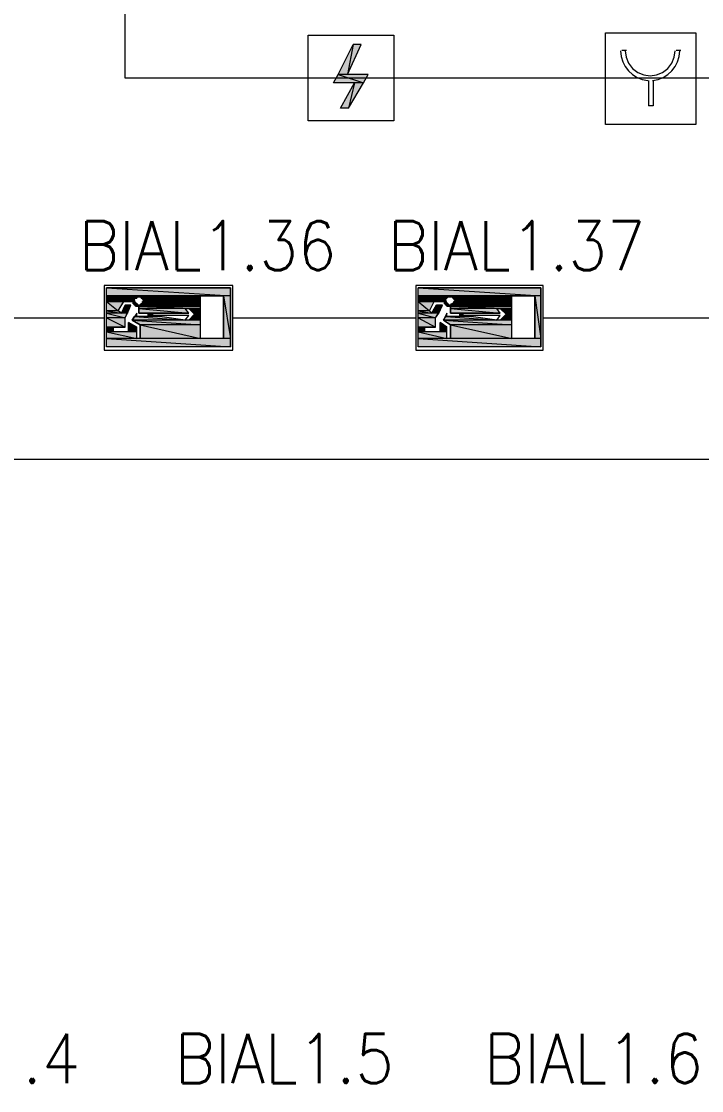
# Model space of a CAD drawing. Header units: millimetres. Extents: x 0 to 420, y 0 to 297.
# Drawn here: x 97.05 to 121.92, y 170.84 to 209.93 of the extents above; entities that cross this region are included whole.
import ezdxf

# ---------------------------------------------------------------- set-up
doc = ezdxf.new("R2010")
doc.units = ezdxf.units.MM
doc.styles.get("Standard").update_dxf_attribs({"font": 'STANDARD'})

msp = doc.modelspace()

# ---------------------------------------------------------------- hatches: boundary and pattern name
h = msp.add_hatch(color=1)
h.paths.add_polyline_path([(109.474001, 209.084332), (109.177668, 209.084332), (108.966001, 207.983666)], flags=0)
h.paths.add_polyline_path([(109.177668, 209.084332), (108.966001, 207.983666), (108.627335, 207.983666)], flags=0)
h = msp.add_hatch(color=1)
h.paths.add_polyline_path([(109.728001, 207.983666), (108.627335, 207.983666), (109.558668, 207.687333)], flags=0)
h.paths.add_polyline_path([(108.627335, 207.983666), (109.558668, 207.687333), (108.458001, 207.687333)], flags=0)
h = msp.add_hatch(color=1)
h.paths.add_polyline_path([(109.558668, 207.687333), (109.220001, 207.687333), (109.008335, 206.755999)], flags=0)
h.paths.add_polyline_path([(109.220001, 207.687333), (109.008335, 206.755999), (108.712001, 206.755999)], flags=0)
h = msp.add_hatch(color=82)
h.paths.add_polyline_path([(104.690335, 200.194333), (100.160668, 200.194333), (104.690335, 199.897999)], flags=0)
h.paths.add_polyline_path([(100.160668, 200.194333), (104.690335, 199.897999), (100.160668, 199.897999)], flags=0)
h = msp.add_hatch(color=82)
h.paths.add_polyline_path([(116.035668, 200.194333), (111.548335, 200.194333), (116.035668, 199.897999)], flags=0)
h.paths.add_polyline_path([(111.548335, 200.194333), (116.035668, 199.897999), (111.548335, 199.897999)], flags=0)
h = msp.add_hatch(color=82)
h.paths.add_polyline_path([(100.160668, 199.897999), (103.589668, 199.897999)], flags=0)
h.paths.add_polyline_path([(103.589668, 199.897999), (100.160668, 199.897999)], flags=0)
h = msp.add_hatch(color=82)
h.paths.add_polyline_path([(101.261335, 199.897999), (100.160668, 199.897999), (101.261335, 199.855666)], flags=0)
h.paths.add_polyline_path([(100.160668, 199.897999), (101.261335, 199.855666), (100.160668, 199.855666)], flags=0)
h = msp.add_hatch(color=82)
h.paths.add_polyline_path([(101.261335, 199.855666), (100.160668, 199.855666), (101.176668, 199.813333)], flags=0)
h.paths.add_polyline_path([(100.160668, 199.855666), (101.176668, 199.813333), (100.160668, 199.813333)], flags=0)
h = msp.add_hatch(color=82)
h.paths.add_polyline_path([(101.176668, 199.813333), (100.160668, 199.813333), (101.176668, 199.770999)], flags=0)
h.paths.add_polyline_path([(100.160668, 199.813333), (101.176668, 199.770999), (100.160668, 199.770999)], flags=0)
for points in [[(101.303668, 199.855666), (101.346001, 199.855666), (101.261335, 199.855666)], [(101.261335, 199.855666), (101.261335, 199.813333)], [(101.303668, 199.897999), (101.303668, 199.855666)], [(101.346001, 199.897999), (101.346001, 199.855666)], [(101.430668, 199.813333), (101.473001, 199.813333)], [(112.606668, 199.855666), (112.649001, 199.855666), (112.606668, 199.813333)], [(112.649001, 199.897999), (112.691335, 199.855666), (112.649001, 199.855666)], [(112.649001, 199.855666), (112.691335, 199.855666)], [(112.691335, 199.897999), (112.733668, 199.897999), (112.733668, 199.855666)], [(112.818335, 199.813333), (112.860668, 199.813333)], [(101.176668, 199.728666), (101.176668, 199.686333)], [(101.176668, 199.686333), (101.219001, 199.643999), (101.176668, 199.643999)], [(101.176668, 199.643999), (101.219001, 199.643999)], [(101.219001, 199.643999), (101.261335, 199.601666), (101.219001, 199.601666)], [(101.261335, 199.601666), (101.303668, 199.559333), (101.261335, 199.559333)], [(101.346001, 199.559333), (101.388335, 199.559333)], [(101.473001, 199.643999), (101.473001, 199.601666), (101.430668, 199.601666)], [(112.564335, 199.728666), (112.564335, 199.686333)], [(112.564335, 199.686333), (112.606668, 199.643999), (112.564335, 199.643999)], [(112.564335, 199.643999), (112.606668, 199.643999)], [(112.606668, 199.643999), (112.606668, 199.601666)], [(112.649001, 199.601666), (112.649001, 199.559333)], [(112.818335, 199.643999), (112.818335, 199.601666)], [(100.965001, 198.924333), (101.092001, 198.839666), (100.965001, 198.839666)], [(112.352668, 198.924333), (112.479668, 198.839666), (112.352668, 198.839666)]]:
    msp.add_hatch(color=82).paths.add_polyline_path(points, flags=0)
h = msp.add_hatch(color=82)
h.paths.add_polyline_path([(103.589668, 199.897999), (101.430668, 199.897999), (103.589668, 199.855666)], flags=0)
h.paths.add_polyline_path([(101.430668, 199.897999), (103.589668, 199.855666), (101.430668, 199.855666)], flags=0)
h = msp.add_hatch(color=82)
h.paths.add_polyline_path([(101.473001, 199.855666), (101.430668, 199.855666), (101.473001, 199.813333)], flags=0)
h.paths.add_polyline_path([(101.430668, 199.855666), (101.473001, 199.813333), (101.430668, 199.813333)], flags=0)
h = msp.add_hatch(color=82)
h.paths.add_polyline_path([(101.473001, 199.855666), (103.589668, 199.855666)], flags=0)
h.paths.add_polyline_path([(103.589668, 199.855666), (101.473001, 199.855666)], flags=0)
h = msp.add_hatch(color=82)
h.paths.add_polyline_path([(103.589668, 199.855666), (101.473001, 199.855666), (103.589668, 199.813333)], flags=0)
h.paths.add_polyline_path([(101.473001, 199.855666), (103.589668, 199.813333), (101.515335, 199.813333)], flags=0)
h = msp.add_hatch(color=82)
h.paths.add_polyline_path([(101.473001, 199.813333), (101.515335, 199.770999), (101.473001, 199.770999)], flags=0)
h.paths.add_polyline_path([(101.515335, 199.770999), (101.473001, 199.770999), (101.515335, 199.728666)], flags=0)
h = msp.add_hatch(color=82)
h.paths.add_polyline_path([(103.589668, 199.813333), (101.515335, 199.813333), (103.589668, 199.770999)], flags=0)
h.paths.add_polyline_path([(101.515335, 199.813333), (103.589668, 199.770999), (101.515335, 199.770999)], flags=0)
h = msp.add_hatch(color=82)
h.paths.add_polyline_path([(104.690335, 199.897999), (104.436335, 199.897999), (104.690335, 198.331666)], flags=0)
h.paths.add_polyline_path([(104.436335, 199.897999), (104.690335, 198.331666), (104.436335, 198.331666)], flags=0)
h = msp.add_hatch(color=82)
h.paths.add_polyline_path([(111.548335, 199.897999), (114.977335, 199.897999)], flags=0)
h.paths.add_polyline_path([(114.977335, 199.897999), (111.548335, 199.897999)], flags=0)
h = msp.add_hatch(color=82)
h.paths.add_polyline_path([(112.649001, 199.897999), (111.548335, 199.897999), (112.606668, 199.855666)], flags=0)
h.paths.add_polyline_path([(111.548335, 199.897999), (112.606668, 199.855666), (111.548335, 199.855666)], flags=0)
h = msp.add_hatch(color=82)
h.paths.add_polyline_path([(112.606668, 199.855666), (111.548335, 199.855666), (112.564335, 199.813333)], flags=0)
h.paths.add_polyline_path([(111.548335, 199.855666), (112.564335, 199.813333), (111.548335, 199.813333)], flags=0)
h = msp.add_hatch(color=82)
h.paths.add_polyline_path([(112.564335, 199.813333), (111.548335, 199.813333), (112.564335, 199.770999)], flags=0)
h.paths.add_polyline_path([(111.548335, 199.813333), (112.564335, 199.770999), (111.548335, 199.770999)], flags=0)
h = msp.add_hatch(color=82)
h.paths.add_polyline_path([(114.977335, 199.897999), (112.776001, 199.897999), (114.977335, 199.855666)], flags=0)
h.paths.add_polyline_path([(112.776001, 199.897999), (114.977335, 199.855666), (112.776001, 199.855666)], flags=0)
h = msp.add_hatch(color=82)
h.paths.add_polyline_path([(112.818335, 199.855666), (114.977335, 199.855666)], flags=0)
h.paths.add_polyline_path([(114.977335, 199.855666), (112.818335, 199.855666)], flags=0)
h = msp.add_hatch(color=82)
h.paths.add_polyline_path([(114.977335, 199.855666), (112.818335, 199.855666), (114.977335, 199.813333)], flags=0)
h.paths.add_polyline_path([(112.818335, 199.855666), (114.977335, 199.813333), (112.903001, 199.813333)], flags=0)
h = msp.add_hatch(color=82)
h.paths.add_polyline_path([(112.818335, 199.855666), (112.818335, 199.813333)], flags=0)
h.paths.add_polyline_path([(112.818335, 199.813333), (112.818335, 199.855666)], flags=0)
h = msp.add_hatch(color=82)
h.paths.add_polyline_path([(112.860668, 199.813333), (112.903001, 199.770999), (112.860668, 199.770999)], flags=0)
h.paths.add_polyline_path([(112.903001, 199.770999), (112.860668, 199.770999), (112.903001, 199.728666)], flags=0)
h = msp.add_hatch(color=82)
h.paths.add_polyline_path([(114.977335, 199.813333), (112.903001, 199.813333), (114.977335, 199.770999)], flags=0)
h.paths.add_polyline_path([(112.903001, 199.813333), (114.977335, 199.770999), (112.903001, 199.770999)], flags=0)
h = msp.add_hatch(color=82)
h.paths.add_polyline_path([(116.035668, 199.897999), (115.824001, 199.897999), (116.035668, 198.331666)], flags=0)
h.paths.add_polyline_path([(115.824001, 199.897999), (116.035668, 198.331666), (115.824001, 198.331666)], flags=0)
h = msp.add_hatch(color=82)
h.paths.add_polyline_path([(101.176668, 199.770999), (100.160668, 199.770999), (101.176668, 199.728666)], flags=0)
h.paths.add_polyline_path([(100.160668, 199.770999), (101.176668, 199.728666), (100.160668, 199.728666)], flags=0)
h = msp.add_hatch(color=82)
h.paths.add_polyline_path([(100.160668, 199.728666), (101.176668, 199.728666)], flags=0)
h.paths.add_polyline_path([(101.176668, 199.728666), (100.160668, 199.728666)], flags=0)
h = msp.add_hatch(color=82)
h.paths.add_polyline_path([(101.176668, 199.728666), (100.160668, 199.728666), (101.176668, 199.686333)], flags=0)
h.paths.add_polyline_path([(100.160668, 199.728666), (101.176668, 199.686333), (100.160668, 199.686333)], flags=0)
h = msp.add_hatch(color=82)
h.paths.add_polyline_path([(100.160668, 199.686333), (101.176668, 199.686333)], flags=0)
h.paths.add_polyline_path([(101.176668, 199.686333), (100.160668, 199.686333)], flags=0)
h = msp.add_hatch(color=82)
h.paths.add_polyline_path([(100.795668, 199.686333), (100.160668, 199.686333), (100.584001, 199.347666)], flags=0)
h.paths.add_polyline_path([(100.160668, 199.686333), (100.584001, 199.347666), (100.160668, 199.347666)], flags=0)
h = msp.add_hatch(color=82)
h.paths.add_polyline_path([(101.049668, 199.559333), (100.838001, 199.559333), (100.922668, 199.262999)], flags=0)
h.paths.add_polyline_path([(100.838001, 199.559333), (100.922668, 199.262999), (100.711001, 199.262999)], flags=0)
h = msp.add_hatch(color=82)
h.paths.add_polyline_path([(101.176668, 199.686333), (101.134335, 199.686333), (101.176668, 199.643999)], flags=0)
h.paths.add_polyline_path([(101.134335, 199.686333), (101.176668, 199.643999), (101.134335, 199.643999)], flags=0)
h = msp.add_hatch(color=82)
h.paths.add_polyline_path([(101.176668, 199.643999), (101.134335, 199.643999), (101.176668, 199.601666)], flags=0)
h.paths.add_polyline_path([(101.134335, 199.643999), (101.176668, 199.601666), (101.134335, 199.601666)], flags=0)
h = msp.add_hatch(color=82)
h.paths.add_polyline_path([(101.219001, 199.601666), (101.134335, 199.601666), (101.261335, 199.601666)], flags=0)
h.paths.add_polyline_path([(101.134335, 199.601666), (101.261335, 199.601666), (101.176668, 199.601666)], flags=0)
h = msp.add_hatch(color=82)
h.paths.add_polyline_path([(101.261335, 199.601666), (101.176668, 199.601666), (101.261335, 199.559333)], flags=0)
h.paths.add_polyline_path([(101.176668, 199.601666), (101.261335, 199.559333), (101.176668, 199.559333)], flags=0)
h = msp.add_hatch(color=82)
h.paths.add_polyline_path([(101.176668, 199.559333), (101.303668, 199.559333)], flags=0)
h.paths.add_polyline_path([(101.303668, 199.559333), (101.176668, 199.559333)], flags=0)
h = msp.add_hatch(color=82)
h.paths.add_polyline_path([(101.388335, 199.559333), (101.219001, 199.559333), (101.388335, 199.516999)], flags=0)
h.paths.add_polyline_path([(101.219001, 199.559333), (101.388335, 199.516999), (101.219001, 199.516999)], flags=0)
h = msp.add_hatch(color=82)
h.paths.add_polyline_path([(103.589668, 199.516999), (101.261335, 199.516999)], flags=0)
h.paths.add_polyline_path([(101.261335, 199.516999), (103.589668, 199.516999), (101.303668, 199.516999)], flags=0)
h = msp.add_hatch(color=82)
h.paths.add_polyline_path([(103.589668, 199.516999), (101.346001, 199.516999), (103.589668, 199.432333)], flags=0)
h.paths.add_polyline_path([(101.346001, 199.516999), (103.589668, 199.432333), (101.346001, 199.432333)], flags=0)
h = msp.add_hatch(color=82)
h.paths.add_polyline_path([(103.039335, 199.432333), (101.346001, 199.432333), (103.166335, 199.262999)], flags=0)
h.paths.add_polyline_path([(101.346001, 199.432333), (103.166335, 199.262999), (101.346001, 199.262999)], flags=0)
h = msp.add_hatch(color=82)
h.paths.add_polyline_path([(101.430668, 199.559333), (101.430668, 199.601666)], flags=0)
h.paths.add_polyline_path([(101.430668, 199.601666), (101.430668, 199.559333), (101.388335, 199.559333)], flags=0)
h = msp.add_hatch(color=82)
h.paths.add_polyline_path([(103.589668, 199.559333), (101.430668, 199.559333), (103.589668, 199.516999)], flags=0)
h.paths.add_polyline_path([(101.430668, 199.559333), (103.589668, 199.516999), (101.388335, 199.516999)], flags=0)
h = msp.add_hatch(color=82)
h.paths.add_polyline_path([(101.430668, 199.601666), (101.473001, 199.601666)], flags=0)
h.paths.add_polyline_path([(101.473001, 199.601666), (101.430668, 199.601666)], flags=0)
h = msp.add_hatch(color=82)
h.paths.add_polyline_path([(103.589668, 199.601666), (101.473001, 199.601666), (103.589668, 199.559333)], flags=0)
h.paths.add_polyline_path([(101.473001, 199.601666), (103.589668, 199.559333), (101.430668, 199.559333)], flags=0)
h = msp.add_hatch(color=82)
h.paths.add_polyline_path([(101.515335, 199.686333), (101.473001, 199.686333), (101.515335, 199.643999)], flags=0)
h.paths.add_polyline_path([(101.473001, 199.686333), (101.515335, 199.643999), (101.473001, 199.643999)], flags=0)
h = msp.add_hatch(color=82)
h.paths.add_polyline_path([(103.589668, 199.601666), (101.515335, 199.601666)], flags=0)
h.paths.add_polyline_path([(101.515335, 199.601666), (103.589668, 199.601666), (101.473001, 199.601666)], flags=0)
h = msp.add_hatch(color=82)
h.paths.add_polyline_path([(103.589668, 199.770999), (101.515335, 199.770999), (103.589668, 199.728666)], flags=0)
h.paths.add_polyline_path([(101.515335, 199.770999), (103.589668, 199.728666), (101.515335, 199.728666)], flags=0)
h = msp.add_hatch(color=82)
h.paths.add_polyline_path([(101.515335, 199.728666), (103.589668, 199.728666)], flags=0)
h.paths.add_polyline_path([(103.589668, 199.728666), (101.515335, 199.728666)], flags=0)
h = msp.add_hatch(color=82)
h.paths.add_polyline_path([(103.589668, 199.728666), (101.515335, 199.728666), (103.589668, 199.686333)], flags=0)
h.paths.add_polyline_path([(101.515335, 199.728666), (103.589668, 199.686333), (101.515335, 199.686333)], flags=0)
h = msp.add_hatch(color=82)
h.paths.add_polyline_path([(101.515335, 199.686333), (103.589668, 199.686333)], flags=0)
h.paths.add_polyline_path([(103.589668, 199.686333), (101.515335, 199.686333)], flags=0)
h = msp.add_hatch(color=82)
h.paths.add_polyline_path([(103.589668, 199.686333), (101.515335, 199.686333), (103.589668, 199.643999)], flags=0)
h.paths.add_polyline_path([(101.515335, 199.686333), (103.589668, 199.643999), (101.515335, 199.643999)], flags=0)
h = msp.add_hatch(color=82)
h.paths.add_polyline_path([(103.589668, 199.643999), (101.515335, 199.643999), (103.589668, 199.601666)], flags=0)
h.paths.add_polyline_path([(101.515335, 199.643999), (103.589668, 199.601666), (101.515335, 199.601666)], flags=0)
h = msp.add_hatch(color=82)
h.paths.add_polyline_path([(103.589668, 199.432333), (103.166335, 199.432333), (103.589668, 199.220666)], flags=0)
h.paths.add_polyline_path([(103.166335, 199.432333), (103.589668, 199.220666), (103.378001, 199.220666)], flags=0)
h = msp.add_hatch(color=82)
h.paths.add_polyline_path([(112.564335, 199.770999), (111.548335, 199.770999), (112.564335, 199.728666)], flags=0)
h.paths.add_polyline_path([(111.548335, 199.770999), (112.564335, 199.728666), (111.548335, 199.728666)], flags=0)
h = msp.add_hatch(color=82)
h.paths.add_polyline_path([(111.548335, 199.728666), (112.564335, 199.728666)], flags=0)
h.paths.add_polyline_path([(112.564335, 199.728666), (111.548335, 199.728666)], flags=0)
h = msp.add_hatch(color=82)
h.paths.add_polyline_path([(112.564335, 199.728666), (111.548335, 199.728666), (112.564335, 199.686333)], flags=0)
h.paths.add_polyline_path([(111.548335, 199.728666), (112.564335, 199.686333), (111.548335, 199.686333)], flags=0)
h = msp.add_hatch(color=82)
h.paths.add_polyline_path([(111.548335, 199.686333), (112.564335, 199.686333)], flags=0)
h.paths.add_polyline_path([(112.564335, 199.686333), (111.548335, 199.686333)], flags=0)
h = msp.add_hatch(color=82)
h.paths.add_polyline_path([(112.141001, 199.686333), (111.548335, 199.686333), (111.971668, 199.347666)], flags=0)
h.paths.add_polyline_path([(111.548335, 199.686333), (111.971668, 199.347666), (111.548335, 199.347666)], flags=0)
h = msp.add_hatch(color=82)
h.paths.add_polyline_path([(112.437335, 199.559333), (112.225668, 199.559333), (112.310335, 199.262999)], flags=0)
h.paths.add_polyline_path([(112.225668, 199.559333), (112.310335, 199.262999), (112.056335, 199.262999)], flags=0)
h = msp.add_hatch(color=82)
h.paths.add_polyline_path([(112.564335, 199.686333), (112.522001, 199.686333), (112.564335, 199.643999)], flags=0)
h.paths.add_polyline_path([(112.522001, 199.686333), (112.564335, 199.643999), (112.522001, 199.643999)], flags=0)
h = msp.add_hatch(color=82)
h.paths.add_polyline_path([(112.564335, 199.643999), (112.522001, 199.643999), (112.564335, 199.601666)], flags=0)
h.paths.add_polyline_path([(112.522001, 199.643999), (112.564335, 199.601666), (112.522001, 199.601666)], flags=0)
h = msp.add_hatch(color=82)
h.paths.add_polyline_path([(112.606668, 199.601666), (112.522001, 199.601666)], flags=0)
h.paths.add_polyline_path([(112.522001, 199.601666), (112.606668, 199.601666), (112.564335, 199.601666)], flags=0)
h = msp.add_hatch(color=82)
h.paths.add_polyline_path([(112.606668, 199.601666), (112.564335, 199.601666), (112.649001, 199.559333)], flags=0)
h.paths.add_polyline_path([(112.564335, 199.601666), (112.649001, 199.559333), (112.564335, 199.559333)], flags=0)
h = msp.add_hatch(color=82)
h.paths.add_polyline_path([(112.564335, 199.559333), (112.649001, 199.559333)], flags=0)
h.paths.add_polyline_path([(112.649001, 199.559333), (112.564335, 199.559333)], flags=0)
h = msp.add_hatch(color=82)
h.paths.add_polyline_path([(112.776001, 199.559333), (112.606668, 199.559333), (112.776001, 199.516999)], flags=0)
h.paths.add_polyline_path([(112.606668, 199.559333), (112.776001, 199.516999), (112.606668, 199.516999)], flags=0)
h = msp.add_hatch(color=82)
h.paths.add_polyline_path([(112.649001, 199.516999), (114.977335, 199.516999)], flags=0)
h.paths.add_polyline_path([(114.977335, 199.516999), (112.649001, 199.516999)], flags=0)
h = msp.add_hatch(color=82)
h.paths.add_polyline_path([(112.691335, 199.559333), (112.733668, 199.559333)], flags=0)
h.paths.add_polyline_path([(112.733668, 199.559333), (112.691335, 199.559333)], flags=0)
h = msp.add_hatch(color=82)
h.paths.add_polyline_path([(112.818335, 199.601666), (112.776001, 199.601666), (112.776001, 199.559333)], flags=0)
h.paths.add_polyline_path([(112.776001, 199.601666), (112.776001, 199.559333), (112.733668, 199.559333)], flags=0)
h = msp.add_hatch(color=82)
h.paths.add_polyline_path([(114.977335, 199.516999), (112.733668, 199.516999), (114.977335, 199.432333)], flags=0)
h.paths.add_polyline_path([(112.733668, 199.516999), (114.977335, 199.432333), (112.733668, 199.432333)], flags=0)
h = msp.add_hatch(color=82)
h.paths.add_polyline_path([(114.427001, 199.432333), (112.733668, 199.432333), (114.554001, 199.262999)], flags=0)
h.paths.add_polyline_path([(112.733668, 199.432333), (114.554001, 199.262999), (112.733668, 199.262999)], flags=0)
h = msp.add_hatch(color=82)
h.paths.add_polyline_path([(114.977335, 199.559333), (112.776001, 199.559333), (114.977335, 199.516999)], flags=0)
h.paths.add_polyline_path([(112.776001, 199.559333), (114.977335, 199.516999), (112.776001, 199.516999)], flags=0)
h = msp.add_hatch(color=82)
h.paths.add_polyline_path([(114.977335, 199.601666), (112.903001, 199.601666)], flags=0)
h.paths.add_polyline_path([(112.903001, 199.601666), (114.977335, 199.601666), (112.818335, 199.601666)], flags=0)
h = msp.add_hatch(color=82)
h.paths.add_polyline_path([(114.977335, 199.601666), (112.818335, 199.601666), (114.977335, 199.559333)], flags=0)
h.paths.add_polyline_path([(112.818335, 199.601666), (114.977335, 199.559333), (112.818335, 199.559333)], flags=0)
h = msp.add_hatch(color=82)
h.paths.add_polyline_path([(112.903001, 199.686333), (112.860668, 199.686333), (112.903001, 199.643999)], flags=0)
h.paths.add_polyline_path([(112.860668, 199.686333), (112.903001, 199.643999), (112.860668, 199.643999)], flags=0)
h = msp.add_hatch(color=82)
h.paths.add_polyline_path([(114.977335, 199.770999), (112.903001, 199.770999), (114.977335, 199.728666)], flags=0)
h.paths.add_polyline_path([(112.903001, 199.770999), (114.977335, 199.728666), (112.903001, 199.728666)], flags=0)
h = msp.add_hatch(color=82)
h.paths.add_polyline_path([(112.903001, 199.728666), (114.977335, 199.728666)], flags=0)
h.paths.add_polyline_path([(114.977335, 199.728666), (112.903001, 199.728666)], flags=0)
h = msp.add_hatch(color=82)
h.paths.add_polyline_path([(114.977335, 199.728666), (112.903001, 199.728666), (114.977335, 199.686333)], flags=0)
h.paths.add_polyline_path([(112.903001, 199.728666), (114.977335, 199.686333), (112.903001, 199.686333)], flags=0)
h = msp.add_hatch(color=82)
h.paths.add_polyline_path([(112.903001, 199.686333), (114.977335, 199.686333)], flags=0)
h.paths.add_polyline_path([(114.977335, 199.686333), (112.903001, 199.686333)], flags=0)
h = msp.add_hatch(color=82)
h.paths.add_polyline_path([(114.977335, 199.686333), (112.903001, 199.686333), (114.977335, 199.643999)], flags=0)
h.paths.add_polyline_path([(112.903001, 199.686333), (114.977335, 199.643999), (112.903001, 199.643999)], flags=0)
h = msp.add_hatch(color=82)
h.paths.add_polyline_path([(114.977335, 199.643999), (112.903001, 199.643999), (114.977335, 199.601666)], flags=0)
h.paths.add_polyline_path([(112.903001, 199.643999), (114.977335, 199.601666), (112.903001, 199.601666)], flags=0)
h = msp.add_hatch(color=82)
h.paths.add_polyline_path([(114.977335, 199.432333), (114.554001, 199.432333), (114.977335, 199.220666)], flags=0)
h.paths.add_polyline_path([(114.554001, 199.432333), (114.977335, 199.220666), (114.765668, 199.220666)], flags=0)
h = msp.add_hatch(color=82)
h.paths.add_polyline_path([(100.584001, 199.347666), (100.160668, 199.347666), (100.711001, 199.262999)], flags=0)
h.paths.add_polyline_path([(100.160668, 199.347666), (100.711001, 199.262999), (100.160668, 199.262999)], flags=0)
h = msp.add_hatch(color=82)
h.paths.add_polyline_path([(100.922668, 199.262999), (100.160668, 199.262999), (100.838001, 199.093666)], flags=0)
h.paths.add_polyline_path([(100.160668, 199.262999), (100.838001, 199.093666), (100.160668, 199.093666)], flags=0)
h = msp.add_hatch(color=82)
h.paths.add_polyline_path([(100.838001, 199.093666), (100.160668, 199.093666), (100.838001, 198.754999)], flags=0)
h.paths.add_polyline_path([(100.160668, 199.093666), (100.838001, 198.754999), (100.160668, 198.754999)], flags=0)
h = msp.add_hatch(color=82)
h.paths.add_polyline_path([(102.108001, 199.135999), (101.176668, 199.135999), (103.039335, 199.008999)], flags=0)
h.paths.add_polyline_path([(101.176668, 199.135999), (103.039335, 199.008999), (101.092001, 199.008999)], flags=0)
h = msp.add_hatch(color=82)
h.paths.add_polyline_path([(103.589668, 199.008999), (101.092001, 199.008999), (103.589668, 198.839666)], flags=0)
h.paths.add_polyline_path([(101.092001, 199.008999), (103.589668, 198.839666), (101.388335, 198.839666)], flags=0)
h = msp.add_hatch(color=82)
h.paths.add_polyline_path([(101.854001, 199.262999), (101.684668, 199.262999), (101.854001, 199.178333)], flags=0)
h.paths.add_polyline_path([(101.684668, 199.262999), (101.854001, 199.178333), (101.684668, 199.178333)], flags=0)
h = msp.add_hatch(color=82)
h.paths.add_polyline_path([(101.854001, 199.178333), (101.684668, 199.178333), (102.108001, 199.135999)], flags=0)
h.paths.add_polyline_path([(101.684668, 199.178333), (102.108001, 199.135999), (101.684668, 199.135999)], flags=0)
h = msp.add_hatch(color=82)
h.paths.add_polyline_path([(103.589668, 199.220666), (103.378001, 199.220666), (103.589668, 199.008999)], flags=0)
h.paths.add_polyline_path([(103.378001, 199.220666), (103.589668, 199.008999), (103.166335, 199.008999)], flags=0)
h = msp.add_hatch(color=82)
h.paths.add_polyline_path([(111.971668, 199.347666), (111.548335, 199.347666), (112.056335, 199.262999)], flags=0)
h.paths.add_polyline_path([(111.548335, 199.347666), (112.056335, 199.262999), (111.548335, 199.262999)], flags=0)
h = msp.add_hatch(color=82)
h.paths.add_polyline_path([(112.310335, 199.262999), (111.548335, 199.262999), (112.183335, 199.093666)], flags=0)
h.paths.add_polyline_path([(111.548335, 199.262999), (112.183335, 199.093666), (111.548335, 199.093666)], flags=0)
h = msp.add_hatch(color=82)
h.paths.add_polyline_path([(112.183335, 199.093666), (111.548335, 199.093666), (112.183335, 198.754999)], flags=0)
h.paths.add_polyline_path([(111.548335, 199.093666), (112.183335, 198.754999), (111.548335, 198.754999)], flags=0)
h = msp.add_hatch(color=82)
h.paths.add_polyline_path([(113.495668, 199.135999), (112.564335, 199.135999), (114.427001, 199.008999)], flags=0)
h.paths.add_polyline_path([(112.564335, 199.135999), (114.427001, 199.008999), (112.479668, 199.008999)], flags=0)
h = msp.add_hatch(color=82)
h.paths.add_polyline_path([(114.977335, 199.008999), (112.479668, 199.008999), (114.977335, 198.839666)], flags=0)
h.paths.add_polyline_path([(112.479668, 199.008999), (114.977335, 198.839666), (112.733668, 198.839666)], flags=0)
h = msp.add_hatch(color=82)
h.paths.add_polyline_path([(113.199335, 199.262999), (113.072335, 199.262999), (113.199335, 199.178333)], flags=0)
h.paths.add_polyline_path([(113.072335, 199.262999), (113.199335, 199.178333), (113.072335, 199.178333)], flags=0)
h = msp.add_hatch(color=82)
h.paths.add_polyline_path([(113.199335, 199.178333), (113.072335, 199.178333), (113.495668, 199.135999)], flags=0)
h.paths.add_polyline_path([(113.072335, 199.178333), (113.495668, 199.135999), (113.072335, 199.135999)], flags=0)
h = msp.add_hatch(color=82)
h.paths.add_polyline_path([(114.977335, 199.220666), (114.765668, 199.220666), (114.977335, 199.008999)], flags=0)
h.paths.add_polyline_path([(114.765668, 199.220666), (114.977335, 199.008999), (114.554001, 199.008999)], flags=0)
h = msp.add_hatch(color=82)
h.paths.add_polyline_path([(100.414668, 198.754999), (100.160668, 198.754999), (100.414668, 198.585666)], flags=0)
h.paths.add_polyline_path([(100.160668, 198.754999), (100.414668, 198.585666), (100.160668, 198.585666)], flags=0)
h = msp.add_hatch(color=82)
h.paths.add_polyline_path([(101.092001, 198.839666), (100.965001, 198.839666), (101.261335, 198.754999)], flags=0)
h.paths.add_polyline_path([(100.965001, 198.839666), (101.261335, 198.754999), (100.965001, 198.754999)], flags=0)
h = msp.add_hatch(color=82)
h.paths.add_polyline_path([(101.261335, 198.754999), (100.965001, 198.754999), (101.261335, 198.585666)], flags=0)
h.paths.add_polyline_path([(100.965001, 198.754999), (101.261335, 198.585666), (100.965001, 198.585666)], flags=0)
h = msp.add_hatch(color=82)
h.paths.add_polyline_path([(103.589668, 198.839666), (101.388335, 198.839666), (103.589668, 198.331666)], flags=0)
h.paths.add_polyline_path([(101.388335, 198.839666), (103.589668, 198.331666), (101.388335, 198.331666)], flags=0)
h = msp.add_hatch(color=82)
h.paths.add_polyline_path([(111.802335, 198.754999), (111.548335, 198.754999), (111.802335, 198.585666)], flags=0)
h.paths.add_polyline_path([(111.548335, 198.754999), (111.802335, 198.585666), (111.548335, 198.585666)], flags=0)
h = msp.add_hatch(color=82)
h.paths.add_polyline_path([(112.479668, 198.839666), (112.352668, 198.839666), (112.606668, 198.754999)], flags=0)
h.paths.add_polyline_path([(112.352668, 198.839666), (112.606668, 198.754999), (112.352668, 198.754999)], flags=0)
h = msp.add_hatch(color=82)
h.paths.add_polyline_path([(112.606668, 198.754999), (112.352668, 198.754999), (112.606668, 198.585666)], flags=0)
h.paths.add_polyline_path([(112.352668, 198.754999), (112.606668, 198.585666), (112.352668, 198.585666)], flags=0)
h = msp.add_hatch(color=82)
h.paths.add_polyline_path([(114.977335, 198.839666), (112.733668, 198.839666), (114.977335, 198.331666)], flags=0)
h.paths.add_polyline_path([(112.733668, 198.839666), (114.977335, 198.331666), (112.733668, 198.331666)], flags=0)
h = msp.add_hatch(color=82)
h.paths.add_polyline_path([(101.261335, 198.585666), (100.160668, 198.585666), (101.261335, 198.331666)], flags=0)
h.paths.add_polyline_path([(100.160668, 198.585666), (101.261335, 198.331666), (100.160668, 198.331666)], flags=0)
h = msp.add_hatch(color=82)
h.paths.add_polyline_path([(104.690335, 198.331666), (100.160668, 198.331666), (104.690335, 198.035333)], flags=0)
h.paths.add_polyline_path([(100.160668, 198.331666), (104.690335, 198.035333), (100.160668, 198.035333)], flags=0)
h = msp.add_hatch(color=82)
h.paths.add_polyline_path([(112.606668, 198.585666), (111.548335, 198.585666), (112.606668, 198.331666)], flags=0)
h.paths.add_polyline_path([(111.548335, 198.585666), (112.606668, 198.331666), (111.548335, 198.331666)], flags=0)
h = msp.add_hatch(color=82)
h.paths.add_polyline_path([(116.035668, 198.331666), (111.548335, 198.331666), (116.035668, 198.035333)], flags=0)
h.paths.add_polyline_path([(111.548335, 198.331666), (116.035668, 198.035333), (111.548335, 198.035333)], flags=0)

# ---------------------------------------------------------------- linework, layer by layer
at = {"color": 7, "lineweight": 0}
for points in [[(25.696335, 193.928999), (368.850334, 193.928999), (368.850334, 289.263666), (25.696335, 289.263666)], [(25.696335, 97.620666), (25.696335, 193.928999), (368.850334, 193.928999), (368.850334, 97.620666), (25.696335, 97.620666), (368.850334, 97.620666), (368.850334, 68.368333), (25.696335, 68.368333)]]:
    msp.add_lwpolyline(points, close=True, dxfattribs=at)
at = {"color": 1, "lineweight": 0}
for points in [[(100.838001, 207.856666), (100.838001, 221.699666), (357.251, 221.699666)], [(118.956668, 208.854704), (118.975885, 208.647818), (119.032406, 208.453687), (119.122628, 208.276213), (119.242947, 208.119294), (119.389762, 207.986834), (119.559469, 207.882731), (119.748467, 207.810888), (119.953152, 207.775204)], [(118.999001, 208.872666), (119.168335, 208.872666)], [(119.126001, 208.855263), (119.156688, 208.617024), (119.246683, 208.398581), (119.389844, 208.210634), (119.580026, 208.063883), (119.801926, 207.971967), (120.036168, 207.941328), (120.27041, 207.971967), (120.49231, 208.063883), (120.682492, 208.210634), (120.825653, 208.398581), (120.915648, 208.617024), (120.946335, 208.855263)], [(120.1192, 207.775204), (120.323884, 207.810888), (120.512877, 207.882731), (120.68258, 207.986834), (120.82939, 208.119294), (120.949706, 208.276213), (121.039929, 208.453687), (121.096455, 208.647818), (121.115685, 208.854704)], [(120.988668, 208.872666), (121.158001, 208.872666)], [(262.466667, 185.462333), (262.466667, 207.856666), (100.838001, 207.856666)], [(119.972668, 207.771999), (119.972668, 206.840666)], [(120.142001, 207.771999), (120.142001, 206.840666)], [(120.142001, 206.840666), (119.972668, 206.840666)]]:
    msp.add_lwpolyline(points, dxfattribs=at)
at = {"color": 7, "lineweight": 0}
for points in [[(107.526668, 209.422999), (110.659335, 209.422999)], [(118.406335, 209.507666), (121.708335, 209.507666)]]:
    msp.add_lwpolyline(points, dxfattribs=at)
at = {"color": 1, "lineweight": 0}
for points in [[(110.659335, 206.290333), (107.526668, 206.290333), (107.526668, 209.422999), (110.659335, 209.422999)], [(121.708335, 209.507666), (121.708335, 206.163333), (118.406335, 206.163333), (118.406335, 209.507666)], [(109.177668, 209.084332), (108.966001, 207.983666), (108.627335, 207.983666)], [(109.474001, 209.084332), (109.177668, 209.084332), (108.966001, 207.983666)], [(108.627335, 207.983666), (109.558668, 207.687333), (108.458001, 207.687333)], [(109.728001, 207.983666), (108.627335, 207.983666), (109.558668, 207.687333)], [(109.220001, 207.687333), (109.008335, 206.755999), (108.712001, 206.755999)], [(109.558668, 207.687333), (109.220001, 207.687333), (109.008335, 206.755999)]]:
    msp.add_lwpolyline(points, close=True, dxfattribs=at)
at = {"color": 92, "lineweight": 0}
for points in [[(104.775001, 200.278999), (100.076001, 200.278999), (100.076001, 197.908333), (104.775001, 197.908333)], [(116.120335, 200.278999), (111.463668, 200.278999), (111.463668, 197.908333), (116.120335, 197.908333)]]:
    msp.add_lwpolyline(points, close=True, dxfattribs=at)
at = {"color": 82, "lineweight": 0}
for points in [[(104.690335, 200.194333), (100.160668, 200.194333), (104.690335, 199.897999)], [(100.160668, 200.194333), (104.690335, 199.897999), (100.160668, 199.897999)], [(100.160668, 200.194333), (104.690335, 200.194333), (104.690335, 198.035333), (100.160668, 198.035333)], [(116.035668, 200.194333), (111.548335, 200.194333), (116.035668, 199.897999)], [(111.548335, 200.194333), (116.035668, 199.897999), (111.548335, 199.897999)], [(111.548335, 200.194333), (116.035668, 200.194333), (116.035668, 198.035333), (111.548335, 198.035333)], [(100.160668, 199.897999), (103.589668, 199.897999)], [(103.589668, 199.897999), (100.160668, 199.897999)], [(101.261335, 199.897999), (100.160668, 199.897999), (101.261335, 199.855666)], [(100.160668, 199.897999), (101.261335, 199.855666), (100.160668, 199.855666)], [(101.261335, 199.855666), (100.160668, 199.855666), (101.176668, 199.813333)], [(100.160668, 199.855666), (101.176668, 199.813333), (100.160668, 199.813333)], [(101.176668, 199.813333), (100.160668, 199.813333), (101.176668, 199.770999)], [(100.160668, 199.813333), (101.176668, 199.770999), (100.160668, 199.770999)], [(101.346001, 199.855666), (101.388335, 199.855666), (101.430668, 199.855666), (101.473001, 199.813333), (101.473001, 199.770999), (101.515335, 199.728666), (101.515335, 199.686333), (101.473001, 199.643999), (101.473001, 199.601666), (101.430668, 199.601666), (101.430668, 199.559333), (101.388335, 199.559333), (101.346001, 199.559333), (101.303668, 199.559333), (101.261335, 199.601666), (101.219001, 199.643999), (101.176668, 199.643999), (101.176668, 199.686333), (101.176668, 199.728666), (101.176668, 199.770999), (101.219001, 199.813333), (101.261335, 199.813333), (101.261335, 199.855666), (101.303668, 199.855666)], [(101.303668, 199.855666), (101.346001, 199.855666), (101.261335, 199.855666)], [(101.261335, 199.855666), (101.261335, 199.813333)], [(101.303668, 199.897999), (101.303668, 199.855666)], [(103.589668, 199.897999), (101.303668, 199.897999)], [(101.346001, 199.897999), (101.346001, 199.855666)], [(103.589668, 199.897999), (101.388335, 199.897999)], [(103.589668, 199.897999), (101.430668, 199.897999), (103.589668, 199.855666)], [(101.430668, 199.897999), (103.589668, 199.855666), (101.430668, 199.855666)], [(101.473001, 199.855666), (101.430668, 199.855666), (101.473001, 199.813333)], [(101.430668, 199.855666), (101.473001, 199.813333), (101.430668, 199.813333)], [(103.589668, 199.855666), (101.430668, 199.855666)], [(101.430668, 199.813333), (101.473001, 199.813333)], [(101.473001, 199.855666), (103.589668, 199.855666)], [(103.589668, 199.855666), (101.473001, 199.855666)], [(103.589668, 199.855666), (101.473001, 199.855666), (103.589668, 199.813333)], [(101.473001, 199.855666), (103.589668, 199.813333), (101.515335, 199.813333)], [(101.473001, 199.813333), (101.515335, 199.770999), (101.473001, 199.770999)], [(101.515335, 199.770999), (101.473001, 199.813333)], [(103.589668, 199.813333), (101.515335, 199.813333), (103.589668, 199.770999)], [(101.515335, 199.813333), (103.589668, 199.770999), (101.515335, 199.770999)], [(103.589668, 199.897999), (104.436335, 199.897999), (104.436335, 198.331666), (103.589668, 198.331666)], [(104.690335, 199.897999), (104.436335, 199.897999), (104.690335, 198.331666)], [(104.436335, 199.897999), (104.690335, 198.331666), (104.436335, 198.331666)], [(111.548335, 199.897999), (114.977335, 199.897999)], [(114.977335, 199.897999), (111.548335, 199.897999)], [(112.649001, 199.897999), (111.548335, 199.897999), (112.606668, 199.855666)], [(111.548335, 199.897999), (112.606668, 199.855666), (111.548335, 199.855666)], [(112.606668, 199.855666), (111.548335, 199.855666), (112.564335, 199.813333)], [(111.548335, 199.855666), (112.564335, 199.813333), (111.548335, 199.813333)], [(112.564335, 199.813333), (111.548335, 199.813333), (112.564335, 199.770999)], [(111.548335, 199.813333), (112.564335, 199.770999), (111.548335, 199.770999)], [(112.733668, 199.855666), (112.776001, 199.855666), (112.818335, 199.855666), (112.818335, 199.813333), (112.860668, 199.813333), (112.860668, 199.770999), (112.903001, 199.728666), (112.903001, 199.686333), (112.860668, 199.643999), (112.818335, 199.601666), (112.776001, 199.559333), (112.733668, 199.559333), (112.691335, 199.559333), (112.649001, 199.559333), (112.649001, 199.601666), (112.606668, 199.601666), (112.606668, 199.643999), (112.564335, 199.643999), (112.564335, 199.686333), (112.564335, 199.728666), (112.564335, 199.770999), (112.606668, 199.813333), (112.649001, 199.855666), (112.691335, 199.855666)], [(112.606668, 199.855666), (112.649001, 199.855666), (112.606668, 199.813333)], [(112.649001, 199.897999), (112.691335, 199.855666), (112.649001, 199.855666)], [(114.977335, 199.897999), (112.649001, 199.897999)], [(112.649001, 199.855666), (112.691335, 199.855666)], [(112.691335, 199.897999), (112.733668, 199.897999), (112.733668, 199.855666)], [(112.733668, 199.897999), (112.691335, 199.897999)], [(114.977335, 199.897999), (112.776001, 199.897999), (114.977335, 199.855666)], [(112.776001, 199.897999), (114.977335, 199.855666), (112.776001, 199.855666)], [(114.977335, 199.897999), (112.776001, 199.897999)], [(114.977335, 199.855666), (112.776001, 199.855666)], [(112.818335, 199.855666), (114.977335, 199.855666)], [(114.977335, 199.855666), (112.818335, 199.855666)], [(114.977335, 199.855666), (112.818335, 199.855666), (114.977335, 199.813333)], [(112.818335, 199.855666), (114.977335, 199.813333), (112.903001, 199.813333)], [(112.818335, 199.855666), (112.818335, 199.813333)], [(112.818335, 199.813333), (112.818335, 199.855666)], [(112.818335, 199.813333), (112.860668, 199.813333)], [(112.860668, 199.813333), (112.903001, 199.770999), (112.860668, 199.770999)], [(112.903001, 199.770999), (112.860668, 199.813333)], [(114.977335, 199.813333), (112.903001, 199.813333), (114.977335, 199.770999)], [(112.903001, 199.813333), (114.977335, 199.770999), (112.903001, 199.770999)], [(114.977335, 199.897999), (115.824001, 199.897999), (115.824001, 198.331666), (114.977335, 198.331666)], [(116.035668, 199.897999), (115.824001, 199.897999), (116.035668, 198.331666)], [(115.824001, 199.897999), (116.035668, 198.331666), (115.824001, 198.331666)], [(101.176668, 199.770999), (100.160668, 199.770999), (101.176668, 199.728666)], [(100.160668, 199.770999), (101.176668, 199.728666), (100.160668, 199.728666)], [(100.160668, 199.728666), (101.176668, 199.728666)], [(101.176668, 199.728666), (100.160668, 199.728666)], [(101.176668, 199.728666), (100.160668, 199.728666), (101.176668, 199.686333)], [(100.160668, 199.728666), (101.176668, 199.686333), (100.160668, 199.686333)], [(100.160668, 199.686333), (101.176668, 199.686333)], [(101.176668, 199.686333), (100.160668, 199.686333)], [(100.795668, 199.686333), (100.160668, 199.686333), (100.584001, 199.347666)], [(100.160668, 199.686333), (100.584001, 199.347666), (100.160668, 199.347666)], [(100.414668, 198.754999), (100.838001, 198.754999), (100.838001, 199.093666), (101.049668, 199.559333), (100.838001, 199.559333), (100.711001, 199.262999), (100.584001, 199.347666), (100.795668, 199.686333), (101.134335, 199.686333), (101.134335, 199.643999), (101.134335, 199.601666), (101.176668, 199.601666), (101.176668, 199.559333), (101.219001, 199.559333), (101.261335, 199.516999), (101.303668, 199.516999), (101.346001, 199.516999), (101.346001, 199.262999), (101.684668, 199.262999), (101.684668, 199.135999), (101.261335, 199.135999), (101.261335, 199.262999), (101.092001, 199.008999), (101.388335, 198.839666), (101.388335, 198.331666), (101.261335, 198.331666), (101.261335, 198.754999), (100.965001, 198.924333), (100.965001, 198.585666), (100.414668, 198.585666)], [(100.838001, 199.559333), (100.922668, 199.262999), (100.711001, 199.262999)], [(101.049668, 199.559333), (100.838001, 199.559333), (100.922668, 199.262999)], [(101.176668, 199.686333), (101.134335, 199.686333), (101.176668, 199.643999)], [(101.134335, 199.686333), (101.176668, 199.643999), (101.134335, 199.643999)], [(101.176668, 199.643999), (101.134335, 199.643999), (101.176668, 199.601666)], [(101.134335, 199.643999), (101.176668, 199.601666), (101.134335, 199.601666)], [(101.219001, 199.601666), (101.134335, 199.601666), (101.261335, 199.601666)], [(101.134335, 199.601666), (101.261335, 199.601666), (101.176668, 199.601666)], [(101.176668, 199.728666), (101.176668, 199.686333)], [(101.176668, 199.686333), (101.219001, 199.643999), (101.176668, 199.643999)], [(101.219001, 199.643999), (101.176668, 199.686333)], [(101.176668, 199.643999), (101.219001, 199.643999)], [(101.261335, 199.601666), (101.176668, 199.601666), (101.261335, 199.559333)], [(101.176668, 199.601666), (101.261335, 199.559333), (101.176668, 199.559333)], [(101.176668, 199.559333), (101.303668, 199.559333)], [(101.303668, 199.559333), (101.176668, 199.559333)], [(101.219001, 199.643999), (101.261335, 199.601666), (101.219001, 199.601666)], [(101.388335, 199.559333), (101.219001, 199.559333), (101.388335, 199.516999)], [(101.219001, 199.559333), (101.388335, 199.516999), (101.219001, 199.516999)], [(103.589668, 199.516999), (101.219001, 199.516999)], [(101.261335, 199.601666), (101.303668, 199.559333), (101.261335, 199.559333)], [(101.303668, 199.559333), (101.261335, 199.601666)], [(103.589668, 199.516999), (101.261335, 199.516999)], [(101.261335, 199.516999), (103.589668, 199.516999), (101.303668, 199.516999)], [(101.346001, 199.559333), (101.388335, 199.559333)], [(103.589668, 199.516999), (101.346001, 199.516999), (103.589668, 199.432333)], [(101.346001, 199.516999), (103.589668, 199.432333), (101.346001, 199.432333)], [(103.039335, 199.432333), (101.346001, 199.432333), (103.166335, 199.262999)], [(101.346001, 199.432333), (103.166335, 199.262999), (101.346001, 199.262999)], [(101.430668, 199.601666), (101.430668, 199.559333), (101.388335, 199.559333)], [(101.430668, 199.559333), (103.589668, 199.516999), (101.388335, 199.516999)], [(101.473001, 199.643999), (101.473001, 199.601666), (101.430668, 199.601666)], [(101.430668, 199.601666), (101.473001, 199.601666)], [(101.473001, 199.601666), (101.430668, 199.601666)], [(101.473001, 199.601666), (103.589668, 199.559333), (101.430668, 199.559333)], [(101.430668, 199.559333), (101.430668, 199.601666)], [(103.589668, 199.559333), (101.430668, 199.559333), (103.589668, 199.516999)], [(101.515335, 199.770999), (101.473001, 199.770999), (101.515335, 199.728666)], [(101.515335, 199.686333), (101.473001, 199.686333), (101.515335, 199.643999)], [(101.473001, 199.686333), (101.515335, 199.643999), (101.473001, 199.643999)], [(101.473001, 199.601666), (101.473001, 199.643999)], [(101.515335, 199.601666), (103.589668, 199.601666), (101.473001, 199.601666)], [(103.589668, 199.601666), (101.473001, 199.601666), (103.589668, 199.559333)], [(103.589668, 199.770999), (101.515335, 199.770999), (103.589668, 199.728666)], [(101.515335, 199.770999), (103.589668, 199.728666), (101.515335, 199.728666)], [(101.515335, 199.728666), (103.589668, 199.728666)], [(103.589668, 199.728666), (101.515335, 199.728666)], [(103.589668, 199.728666), (101.515335, 199.728666), (103.589668, 199.686333)], [(101.515335, 199.728666), (103.589668, 199.686333), (101.515335, 199.686333)], [(103.589668, 199.728666), (101.515335, 199.728666)], [(101.515335, 199.686333), (103.589668, 199.686333)], [(103.589668, 199.686333), (101.515335, 199.686333)], [(103.589668, 199.686333), (101.515335, 199.686333), (103.589668, 199.643999)], [(101.515335, 199.686333), (103.589668, 199.643999), (101.515335, 199.643999)], [(103.589668, 199.643999), (101.515335, 199.643999), (103.589668, 199.601666)], [(101.515335, 199.643999), (103.589668, 199.601666), (101.515335, 199.601666)], [(103.589668, 199.601666), (101.515335, 199.601666)], [(103.166335, 199.262999), (103.039335, 199.432333), (103.166335, 199.432333), (103.378001, 199.220666), (103.166335, 199.008999), (103.039335, 199.008999), (103.166335, 199.178333), (101.854001, 199.178333), (101.854001, 199.262999)], [(103.589668, 199.432333), (103.166335, 199.432333), (103.589668, 199.220666)], [(103.166335, 199.432333), (103.589668, 199.220666), (103.378001, 199.220666)], [(112.564335, 199.770999), (111.548335, 199.770999), (112.564335, 199.728666)], [(111.548335, 199.770999), (112.564335, 199.728666), (111.548335, 199.728666)], [(111.548335, 199.728666), (112.564335, 199.728666)], [(112.564335, 199.728666), (111.548335, 199.728666)], [(112.564335, 199.728666), (111.548335, 199.728666), (112.564335, 199.686333)], [(111.548335, 199.728666), (112.564335, 199.686333), (111.548335, 199.686333)], [(111.548335, 199.686333), (112.564335, 199.686333)], [(112.564335, 199.686333), (111.548335, 199.686333)], [(112.141001, 199.686333), (111.548335, 199.686333), (111.971668, 199.347666)], [(111.548335, 199.686333), (111.971668, 199.347666), (111.548335, 199.347666)], [(111.802335, 198.754999), (112.183335, 198.754999), (112.183335, 199.093666), (112.437335, 199.559333), (112.225668, 199.559333), (112.056335, 199.262999), (111.971668, 199.347666), (112.141001, 199.686333), (112.522001, 199.686333), (112.522001, 199.643999), (112.522001, 199.601666), (112.564335, 199.601666), (112.564335, 199.559333), (112.606668, 199.559333), (112.606668, 199.516999), (112.649001, 199.516999), (112.691335, 199.516999), (112.733668, 199.516999), (112.733668, 199.262999), (113.072335, 199.262999), (113.072335, 199.135999), (112.606668, 199.135999), (112.606668, 199.262999), (112.479668, 199.008999), (112.733668, 198.839666), (112.733668, 198.331666), (112.606668, 198.331666), (112.606668, 198.754999), (112.352668, 198.924333), (112.352668, 198.585666), (111.802335, 198.585666)], [(112.225668, 199.559333), (112.310335, 199.262999), (112.056335, 199.262999)], [(112.437335, 199.559333), (112.225668, 199.559333), (112.310335, 199.262999)], [(112.564335, 199.686333), (112.522001, 199.686333), (112.564335, 199.643999)], [(112.522001, 199.686333), (112.564335, 199.643999), (112.522001, 199.643999)], [(112.564335, 199.643999), (112.522001, 199.643999), (112.564335, 199.601666)], [(112.522001, 199.643999), (112.564335, 199.601666), (112.522001, 199.601666)], [(112.606668, 199.601666), (112.522001, 199.601666)], [(112.522001, 199.601666), (112.606668, 199.601666), (112.564335, 199.601666)], [(112.564335, 199.728666), (112.564335, 199.686333)], [(112.564335, 199.686333), (112.606668, 199.643999), (112.564335, 199.643999)], [(112.606668, 199.643999), (112.564335, 199.686333)], [(112.564335, 199.643999), (112.606668, 199.643999)], [(112.606668, 199.601666), (112.564335, 199.601666), (112.649001, 199.559333)], [(112.564335, 199.601666), (112.649001, 199.559333), (112.564335, 199.559333)], [(112.564335, 199.559333), (112.649001, 199.559333)], [(112.649001, 199.559333), (112.564335, 199.559333)], [(112.606668, 199.643999), (112.606668, 199.601666)], [(112.776001, 199.559333), (112.606668, 199.559333), (112.776001, 199.516999)], [(112.606668, 199.559333), (112.776001, 199.516999), (112.606668, 199.516999)], [(114.977335, 199.516999), (112.606668, 199.516999)], [(112.649001, 199.601666), (112.649001, 199.559333)], [(112.649001, 199.559333), (112.649001, 199.601666)], [(112.649001, 199.516999), (114.977335, 199.516999)], [(114.977335, 199.516999), (112.649001, 199.516999)], [(112.691335, 199.559333), (112.733668, 199.559333)], [(112.733668, 199.559333), (112.691335, 199.559333)], [(112.776001, 199.601666), (112.776001, 199.559333), (112.733668, 199.559333)], [(114.977335, 199.516999), (112.733668, 199.516999), (114.977335, 199.432333)], [(112.733668, 199.516999), (114.977335, 199.432333), (112.733668, 199.432333)], [(114.427001, 199.432333), (112.733668, 199.432333), (114.554001, 199.262999)], [(112.733668, 199.432333), (114.554001, 199.262999), (112.733668, 199.262999)], [(112.818335, 199.601666), (112.776001, 199.601666), (112.776001, 199.559333)], [(114.977335, 199.559333), (112.776001, 199.559333), (114.977335, 199.516999)], [(112.776001, 199.559333), (114.977335, 199.516999), (112.776001, 199.516999)], [(112.818335, 199.643999), (112.818335, 199.601666)], [(112.818335, 199.601666), (112.818335, 199.643999)], [(112.903001, 199.601666), (114.977335, 199.601666), (112.818335, 199.601666)], [(114.977335, 199.601666), (112.818335, 199.601666), (114.977335, 199.559333)], [(112.818335, 199.601666), (114.977335, 199.559333), (112.818335, 199.559333)], [(112.903001, 199.770999), (112.860668, 199.770999), (112.903001, 199.728666)], [(112.903001, 199.686333), (112.860668, 199.686333), (112.903001, 199.643999)], [(112.860668, 199.686333), (112.903001, 199.643999), (112.860668, 199.643999)], [(114.977335, 199.770999), (112.903001, 199.770999), (114.977335, 199.728666)], [(112.903001, 199.770999), (114.977335, 199.728666), (112.903001, 199.728666)], [(112.903001, 199.728666), (114.977335, 199.728666)], [(114.977335, 199.728666), (112.903001, 199.728666)], [(114.977335, 199.728666), (112.903001, 199.728666), (114.977335, 199.686333)], [(112.903001, 199.728666), (114.977335, 199.686333), (112.903001, 199.686333)], [(114.977335, 199.728666), (112.903001, 199.728666)], [(112.903001, 199.686333), (114.977335, 199.686333)], [(114.977335, 199.686333), (112.903001, 199.686333)], [(114.977335, 199.686333), (112.903001, 199.686333), (114.977335, 199.643999)], [(112.903001, 199.686333), (114.977335, 199.643999), (112.903001, 199.643999)], [(114.977335, 199.643999), (112.903001, 199.643999), (114.977335, 199.601666)], [(112.903001, 199.643999), (114.977335, 199.601666), (112.903001, 199.601666)], [(114.977335, 199.601666), (112.903001, 199.601666)], [(114.554001, 199.262999), (114.427001, 199.432333), (114.554001, 199.432333), (114.765668, 199.220666), (114.554001, 199.008999), (114.427001, 199.008999), (114.554001, 199.178333), (113.199335, 199.178333), (113.199335, 199.262999)], [(114.977335, 199.432333), (114.554001, 199.432333), (114.977335, 199.220666)], [(114.554001, 199.432333), (114.977335, 199.220666), (114.765668, 199.220666)], [(100.584001, 199.347666), (100.160668, 199.347666), (100.711001, 199.262999)], [(100.160668, 199.347666), (100.711001, 199.262999), (100.160668, 199.262999)], [(100.922668, 199.262999), (100.160668, 199.262999), (100.838001, 199.093666)], [(100.160668, 199.262999), (100.838001, 199.093666), (100.160668, 199.093666)], [(100.838001, 199.093666), (100.160668, 199.093666), (100.838001, 198.754999)], [(100.160668, 199.093666), (100.838001, 198.754999), (100.160668, 198.754999)], [(101.176668, 199.135999), (103.039335, 199.008999), (101.092001, 199.008999)], [(103.589668, 199.008999), (101.092001, 199.008999), (103.589668, 198.839666)], [(101.092001, 199.008999), (103.589668, 198.839666), (101.388335, 198.839666)], [(102.108001, 199.135999), (101.176668, 199.135999), (103.039335, 199.008999)], [(101.854001, 199.262999), (101.684668, 199.262999), (101.854001, 199.178333)], [(101.684668, 199.262999), (101.854001, 199.178333), (101.684668, 199.178333)], [(101.854001, 199.178333), (101.684668, 199.178333), (102.108001, 199.135999)], [(101.684668, 199.178333), (102.108001, 199.135999), (101.684668, 199.135999)], [(103.378001, 199.220666), (103.589668, 199.008999), (103.166335, 199.008999)], [(103.589668, 199.220666), (103.378001, 199.220666), (103.589668, 199.008999)], [(111.971668, 199.347666), (111.548335, 199.347666), (112.056335, 199.262999)], [(111.548335, 199.347666), (112.056335, 199.262999), (111.548335, 199.262999)], [(112.310335, 199.262999), (111.548335, 199.262999), (112.183335, 199.093666)], [(111.548335, 199.262999), (112.183335, 199.093666), (111.548335, 199.093666)], [(112.183335, 199.093666), (111.548335, 199.093666), (112.183335, 198.754999)], [(111.548335, 199.093666), (112.183335, 198.754999), (111.548335, 198.754999)], [(112.564335, 199.135999), (114.427001, 199.008999), (112.479668, 199.008999)], [(114.977335, 199.008999), (112.479668, 199.008999), (114.977335, 198.839666)], [(112.479668, 199.008999), (114.977335, 198.839666), (112.733668, 198.839666)], [(113.495668, 199.135999), (112.564335, 199.135999), (114.427001, 199.008999)], [(113.199335, 199.262999), (113.072335, 199.262999), (113.199335, 199.178333)], [(113.072335, 199.262999), (113.199335, 199.178333), (113.072335, 199.178333)], [(113.199335, 199.178333), (113.072335, 199.178333), (113.495668, 199.135999)], [(113.072335, 199.178333), (113.495668, 199.135999), (113.072335, 199.135999)], [(114.765668, 199.220666), (114.977335, 199.008999), (114.554001, 199.008999)], [(114.977335, 199.220666), (114.765668, 199.220666), (114.977335, 199.008999)], [(100.414668, 198.754999), (100.160668, 198.754999), (100.414668, 198.585666)], [(100.160668, 198.754999), (100.414668, 198.585666), (100.160668, 198.585666)], [(100.965001, 198.924333), (101.092001, 198.839666), (100.965001, 198.839666)], [(101.092001, 198.839666), (100.965001, 198.839666), (101.261335, 198.754999)], [(100.965001, 198.839666), (101.261335, 198.754999), (100.965001, 198.754999)], [(101.261335, 198.754999), (100.965001, 198.754999), (101.261335, 198.585666)], [(100.965001, 198.754999), (101.261335, 198.585666), (100.965001, 198.585666)], [(103.589668, 198.839666), (101.388335, 198.839666), (103.589668, 198.331666)], [(101.388335, 198.839666), (103.589668, 198.331666), (101.388335, 198.331666)], [(111.802335, 198.754999), (111.548335, 198.754999), (111.802335, 198.585666)], [(111.548335, 198.754999), (111.802335, 198.585666), (111.548335, 198.585666)], [(112.352668, 198.924333), (112.479668, 198.839666), (112.352668, 198.839666)], [(112.479668, 198.839666), (112.352668, 198.839666), (112.606668, 198.754999)], [(112.352668, 198.839666), (112.606668, 198.754999), (112.352668, 198.754999)], [(112.606668, 198.754999), (112.352668, 198.754999), (112.606668, 198.585666)], [(112.352668, 198.754999), (112.606668, 198.585666), (112.352668, 198.585666)], [(114.977335, 198.839666), (112.733668, 198.839666), (114.977335, 198.331666)], [(112.733668, 198.839666), (114.977335, 198.331666), (112.733668, 198.331666)], [(101.261335, 198.585666), (100.160668, 198.585666), (101.261335, 198.331666)], [(100.160668, 198.585666), (101.261335, 198.331666), (100.160668, 198.331666)], [(104.690335, 198.331666), (100.160668, 198.331666), (104.690335, 198.035333)], [(100.160668, 198.331666), (104.690335, 198.035333), (100.160668, 198.035333)], [(112.606668, 198.585666), (111.548335, 198.585666), (112.606668, 198.331666)], [(111.548335, 198.585666), (112.606668, 198.331666), (111.548335, 198.331666)], [(116.035668, 198.331666), (111.548335, 198.331666), (116.035668, 198.035333)], [(111.548335, 198.331666), (116.035668, 198.035333), (111.548335, 198.035333)]]:
    msp.add_lwpolyline(points, close=True, dxfattribs=at)
at = {"color": 5, "lineweight": 0}
for points in [[(93.387335, 199.093666), (100.076001, 199.093666)], [(104.775001, 199.093666), (111.463668, 199.093666)], [(116.120335, 199.093666), (122.851335, 199.093666)]]:
    msp.add_lwpolyline(points, dxfattribs=at)

# ---------------------------------------------------------------- texts
at = {"color": 92, "char_height": 1.79922, "attachment_point": 1}
for s, insert, width in [('BIAL1.36', (99.144663, 202.628555), 9.19601333), ('BIAL1.37', (110.447668, 202.628555), 9.19601333), ('BIAL1.4', (91.186002, 172.91055), 7.99653333), ('BIAL1.5', (102.658333, 172.91055), 7.79662), ('BIAL1.6', (113.96133, 172.91055), 7.79662)]:
    msp.add_mtext(s, dxfattribs=dict(at, insert=insert, width=width))

doc.saveas('drawing.dxf')
